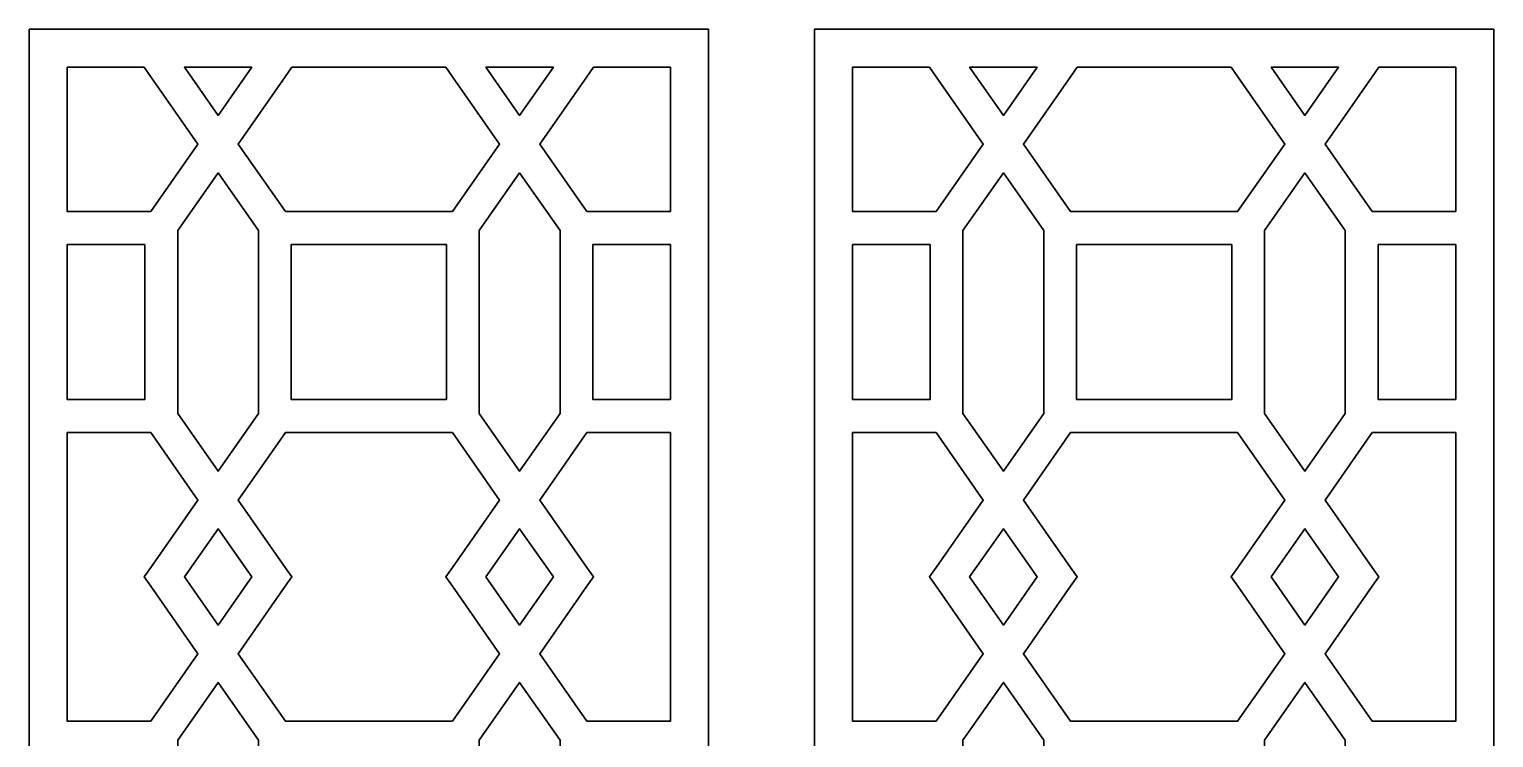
# Model space of a CAD drawing. Header units: centimetres. Extents: x -9.9 to 9.8, y -13.6 to 10.2.
# Drawn here: x -9.94 to 9.82, y 0.68 to 10.24 of the extents above; entities that cross this region are included whole.
import ezdxf

# ---------------------------------------------------------------- set-up
doc = ezdxf.new("R2010")
doc.units = ezdxf.units.CM
doc.header["$MEASUREMENT"] = 0
doc.layers.add('layer 1', color=7, linetype='Continuous')

msp = doc.modelspace()

# ---------------------------------------------------------------- linework, layer by layer
at = {"layer": 'layer 1', "color": 177, "lineweight": 35}
msp.add_open_spline([(-0.78001, 10.23687), (-0.78001, 10.23687), (-0.78, -13.55583), (-0.78, -13.55583), (-0.78, -13.55583), (-0.78, -13.55583), (-9.94442, -13.55583), (-9.94442, -13.55583), (-9.94442, -13.55583), (-9.94442, -13.55583), (-9.94442, 10.23687), (-9.94442, 10.23687), (-9.94442, 10.23687), (-9.94442, 10.23687), (-0.78, 10.23687), (-0.78, 10.23687), (-0.78, 10.23687), (-0.78, 10.23687), (-0.78001, 10.23687), (-0.78001, 10.23687)], degree=3, knots=[0, 0, 0, 0, 0.16666667, 0.16666667, 0.16666667, 0.16666667, 0.33333333, 0.33333333, 0.33333333, 0.33333333, 0.5, 0.5, 0.5, 0.5, 0.66666667, 0.66666667, 0.66666667, 0.66666667, 1, 1, 1, 1], dxfattribs=at)
at = {"layer": 'layer 1', "color": 242, "lineweight": 35}
for points, knots in [([(9.81662, 10.23687), (9.81662, 10.23687), (9.81663, -13.55583), (9.81663, -13.55583), (9.81663, -13.55583), (9.81663, -13.55583), (0.65221, -13.55583), (0.65221, -13.55583), (0.65221, -13.55583), (0.65221, -13.55583), (0.65221, 10.23687), (0.65221, 10.23687), (0.65221, 10.23687), (0.65221, 10.23687), (9.81663, 10.23687), (9.81663, 10.23687), (9.81663, 10.23687), (9.81663, 10.23687), (9.81662, 10.23687), (9.81662, 10.23687)], [0, 0, 0, 0, 0.16666667, 0.16666667, 0.16666667, 0.16666667, 0.33333333, 0.33333333, 0.33333333, 0.33333333, 0.5, 0.5, 0.5, 0.5, 0.66666667, 0.66666667, 0.66666667, 0.66666667, 1, 1, 1, 1]), ([(2.20306, 9.72451), (2.20306, 9.72451), (2.29203, 9.59729), (2.29203, 9.59729), (2.29203, 9.59729), (2.29203, 9.59729), (2.92857, 8.687), (2.92857, 8.687), (2.92857, 8.687), (2.92857, 8.687), (2.29155, 7.77605), (2.29155, 7.77605), (2.29155, 7.77605), (2.29155, 7.77605), (1.16456, 7.77605), (1.16456, 7.77605), (1.16456, 7.77605), (1.16456, 7.77605), (1.16456, 9.72451), (1.16456, 9.72451), (1.16456, 9.72451), (1.16456, 9.72451), (2.20306, 9.72451), (2.20306, 9.72451)], [0, 0, 0, 0, 0.14285714, 0.14285714, 0.14285714, 0.14285714, 0.28571429, 0.28571429, 0.28571429, 0.28571429, 0.42857143, 0.42857143, 0.42857143, 0.42857143, 0.57142857, 0.57142857, 0.57142857, 0.57142857, 0.71428571, 0.71428571, 0.71428571, 0.71428571, 1, 1, 1, 1]), ([(3.65408, 9.72451), (3.65408, 9.72451), (3.19949, 9.07443), (3.19949, 9.07443), (3.19949, 9.07443), (3.19949, 9.07443), (2.7449, 9.72451), (2.7449, 9.72451), (2.7449, 9.72451), (2.7449, 9.72451), (3.65408, 9.72451), (3.65408, 9.72451), (3.65408, 9.72451), (3.65408, 9.72451), (3.65408, 9.72451), (3.65408, 9.72451)], [0, 0, 0, 0, 0.2, 0.2, 0.2, 0.2, 0.4, 0.4, 0.4, 0.4, 0.6, 0.6, 0.6, 0.6, 1, 1, 1, 1]), ([(5.23442, 7.77605), (5.23442, 7.77605), (4.10743, 7.77605), (4.10743, 7.77605), (4.10743, 7.77605), (4.10743, 7.77605), (3.47041, 8.687), (3.47041, 8.687), (3.47041, 8.687), (3.47041, 8.687), (4.10695, 9.59729), (4.10695, 9.59729), (4.10695, 9.59729), (4.10695, 9.59729), (4.19592, 9.72451), (4.19592, 9.72451), (4.19592, 9.72451), (4.19592, 9.72451), (6.27291, 9.72452), (6.27291, 9.72452), (6.27291, 9.72452), (6.27291, 9.72452), (6.36189, 9.59729), (6.36189, 9.59729), (6.36189, 9.59729), (6.36189, 9.59729), (6.99843, 8.687), (6.99843, 8.687), (6.99843, 8.687), (6.99843, 8.687), (6.36141, 7.77605), (6.36141, 7.77605), (6.36141, 7.77605), (6.36141, 7.77605), (5.23442, 7.77605), (5.23442, 7.77605)], [0, 0, 0, 0, 0.1, 0.1, 0.1, 0.1, 0.2, 0.2, 0.2, 0.2, 0.3, 0.3, 0.3, 0.3, 0.4, 0.4, 0.4, 0.4, 0.5, 0.5, 0.5, 0.5, 0.6, 0.6, 0.6, 0.6, 0.7, 0.7, 0.7, 0.7, 0.8, 0.8, 0.8, 0.8, 1, 1, 1, 1]), ([(6.81475, 9.72451), (6.81475, 9.72451), (7.72393, 9.72451), (7.72393, 9.72451), (7.72393, 9.72451), (7.72393, 9.72451), (7.26934, 9.07443), (7.26934, 9.07443), (7.26934, 9.07443), (7.26934, 9.07443), (6.81476, 9.72451), (6.81476, 9.72451), (6.81476, 9.72451), (6.81476, 9.72451), (6.81475, 9.72451), (6.81475, 9.72451)], [0, 0, 0, 0, 0.2, 0.2, 0.2, 0.2, 0.4, 0.4, 0.4, 0.4, 0.6, 0.6, 0.6, 0.6, 1, 1, 1, 1]), ([(9.30428, 7.77605), (9.30428, 7.77605), (8.17728, 7.77605), (8.17728, 7.77605), (8.17728, 7.77605), (8.17728, 7.77605), (7.54026, 8.687), (7.54026, 8.687), (7.54026, 8.687), (7.54026, 8.687), (8.17681, 9.59729), (8.17681, 9.59729), (8.17681, 9.59729), (8.17681, 9.59729), (8.26578, 9.72451), (8.26578, 9.72451), (8.26578, 9.72451), (8.26578, 9.72451), (9.30428, 9.72452), (9.30428, 9.72452), (9.30428, 9.72452), (9.30428, 9.72452), (9.30428, 7.77605), (9.30428, 7.77605)], [0, 0, 0, 0, 0.14285714, 0.14285714, 0.14285714, 0.14285714, 0.28571429, 0.28571429, 0.28571429, 0.28571429, 0.42857143, 0.42857143, 0.42857143, 0.42857143, 0.57142857, 0.57142857, 0.57142857, 0.57142857, 0.71428571, 0.71428571, 0.71428571, 0.71428571, 1, 1, 1, 1]), ([(3.74393, 6.28556), (3.74393, 6.28556), (3.74393, 5.05013), (3.74393, 5.05013), (3.74393, 5.05013), (3.74393, 5.05013), (3.19949, 4.27155), (3.19949, 4.27155), (3.19949, 4.27155), (3.19949, 4.27155), (2.65505, 5.05013), (2.65505, 5.05013), (2.65505, 5.05013), (2.65505, 5.05013), (2.65505, 6.28556), (2.65505, 6.28556), (2.65505, 6.28556), (2.65505, 6.28556), (2.65505, 7.521), (2.65505, 7.521), (2.65505, 7.521), (2.65505, 7.521), (3.19949, 8.29958), (3.19949, 8.29958), (3.19949, 8.29958), (3.19949, 8.29958), (3.74393, 7.521), (3.74393, 7.521), (3.74393, 7.521), (3.74393, 7.521), (3.74393, 6.28556), (3.74393, 6.28556)], [0, 0, 0, 0, 0.11111111, 0.11111111, 0.11111111, 0.11111111, 0.22222222, 0.22222222, 0.22222222, 0.22222222, 0.33333333, 0.33333333, 0.33333333, 0.33333333, 0.44444444, 0.44444444, 0.44444444, 0.44444444, 0.55555556, 0.55555556, 0.55555556, 0.55555556, 0.66666667, 0.66666667, 0.66666667, 0.66666667, 0.77777778, 0.77777778, 0.77777778, 0.77777778, 1, 1, 1, 1]), ([(6.72491, 6.28556), (6.72491, 6.28556), (6.72491, 7.521), (6.72491, 7.521), (6.72491, 7.521), (6.72491, 7.521), (7.26934, 8.29958), (7.26934, 8.29958), (7.26934, 8.29958), (7.26934, 8.29958), (7.81379, 7.521), (7.81379, 7.521), (7.81379, 7.521), (7.81379, 7.521), (7.81379, 6.28556), (7.81379, 6.28556), (7.81379, 6.28556), (7.81379, 6.28556), (7.81379, 5.05013), (7.81379, 5.05013), (7.81379, 5.05013), (7.81379, 5.05013), (7.26934, 4.27155), (7.26934, 4.27155), (7.26934, 4.27155), (7.26934, 4.27155), (6.72491, 5.05013), (6.72491, 5.05013), (6.72491, 5.05013), (6.72491, 5.05013), (6.72491, 6.28556), (6.72491, 6.28556)], [0, 0, 0, 0, 0.11111111, 0.11111111, 0.11111111, 0.11111111, 0.22222222, 0.22222222, 0.22222222, 0.22222222, 0.33333333, 0.33333333, 0.33333333, 0.33333333, 0.44444444, 0.44444444, 0.44444444, 0.44444444, 0.55555556, 0.55555556, 0.55555556, 0.55555556, 0.66666667, 0.66666667, 0.66666667, 0.66666667, 0.77777778, 0.77777778, 0.77777778, 0.77777778, 1, 1, 1, 1]), ([(1.16456, 5.23912), (1.16456, 5.23912), (1.16456, 7.33201), (1.16456, 7.33201), (1.16456, 7.33201), (1.16456, 7.33201), (2.211, 7.33201), (2.211, 7.33201), (2.211, 7.33201), (2.211, 7.33201), (2.211, 6.28556), (2.211, 6.28556), (2.211, 6.28556), (2.211, 6.28556), (2.211, 5.23912), (2.211, 5.23912), (2.211, 5.23912), (2.211, 5.23912), (1.16456, 5.23912), (1.16456, 5.23912), (1.16456, 5.23912), (1.16456, 5.23912), (1.16456, 5.23912), (1.16456, 5.23912)], [0, 0, 0, 0, 0.14285714, 0.14285714, 0.14285714, 0.14285714, 0.28571429, 0.28571429, 0.28571429, 0.28571429, 0.42857143, 0.42857143, 0.42857143, 0.42857143, 0.57142857, 0.57142857, 0.57142857, 0.57142857, 0.71428571, 0.71428571, 0.71428571, 0.71428571, 1, 1, 1, 1]), ([(5.23442, 7.33201), (5.23442, 7.33201), (4.18797, 7.33201), (4.18797, 7.33201), (4.18797, 7.33201), (4.18797, 7.33201), (4.18797, 6.28556), (4.18797, 6.28556), (4.18797, 6.28556), (4.18797, 6.28556), (4.18797, 5.23912), (4.18797, 5.23912), (4.18797, 5.23912), (4.18797, 5.23912), (5.23442, 5.23912), (5.23442, 5.23912), (5.23442, 5.23912), (5.23442, 5.23912), (6.28086, 5.23912), (6.28086, 5.23912), (6.28086, 5.23912), (6.28086, 5.23912), (6.28086, 6.28556), (6.28086, 6.28556), (6.28086, 6.28556), (6.28086, 6.28556), (6.28086, 7.33201), (6.28086, 7.33201), (6.28086, 7.33201), (6.28086, 7.33201), (5.23442, 7.33201), (5.23442, 7.33201)], [0, 0, 0, 0, 0.11111111, 0.11111111, 0.11111111, 0.11111111, 0.22222222, 0.22222222, 0.22222222, 0.22222222, 0.33333333, 0.33333333, 0.33333333, 0.33333333, 0.44444444, 0.44444444, 0.44444444, 0.44444444, 0.55555556, 0.55555556, 0.55555556, 0.55555556, 0.66666667, 0.66666667, 0.66666667, 0.66666667, 0.77777778, 0.77777778, 0.77777778, 0.77777778, 1, 1, 1, 1]), ([(9.30428, 5.23912), (9.30428, 5.23912), (9.30428, 7.33201), (9.30428, 7.33201), (9.30428, 7.33201), (9.30428, 7.33201), (8.25783, 7.33201), (8.25783, 7.33201), (8.25783, 7.33201), (8.25783, 7.33201), (8.25783, 6.28556), (8.25783, 6.28556), (8.25783, 6.28556), (8.25783, 6.28556), (8.25783, 5.23912), (8.25783, 5.23912), (8.25783, 5.23912), (8.25783, 5.23912), (9.30428, 5.23912), (9.30428, 5.23912)], [0, 0, 0, 0, 0.16666667, 0.16666667, 0.16666667, 0.16666667, 0.33333333, 0.33333333, 0.33333333, 0.33333333, 0.5, 0.5, 0.5, 0.5, 0.66666667, 0.66666667, 0.66666667, 0.66666667, 1, 1, 1, 1]), ([(1.16456, 4.79508), (1.16456, 4.79508), (1.16456, 0.89815), (1.16456, 0.89815), (1.16456, 0.89815), (1.16456, 0.89815), (2.29155, 0.89815), (2.29155, 0.89815), (2.29155, 0.89815), (2.29155, 0.89815), (2.92857, 1.80911), (2.92857, 1.80911), (2.92857, 1.80911), (2.92857, 1.80911), (2.29203, 2.71938), (2.29203, 2.71938), (2.29203, 2.71938), (2.29203, 2.71938), (2.20306, 2.84662), (2.20306, 2.84662), (2.20306, 2.84662), (2.20306, 2.84662), (2.29203, 2.97385), (2.29203, 2.97385), (2.29203, 2.97385), (2.29203, 2.97385), (2.92857, 3.88413), (2.92857, 3.88413), (2.92857, 3.88413), (2.92857, 3.88413), (2.29155, 4.79508), (2.29155, 4.79508), (2.29155, 4.79508), (2.29155, 4.79508), (1.16456, 4.79508), (1.16456, 4.79508), (1.16456, 4.79508), (1.16456, 4.79508), (1.16456, 4.79508), (1.16456, 4.79508)], [0, 0, 0, 0, 0.09090909, 0.09090909, 0.09090909, 0.09090909, 0.18181818, 0.18181818, 0.18181818, 0.18181818, 0.27272727, 0.27272727, 0.27272727, 0.27272727, 0.36363636, 0.36363636, 0.36363636, 0.36363636, 0.45454545, 0.45454545, 0.45454545, 0.45454545, 0.54545455, 0.54545455, 0.54545455, 0.54545455, 0.63636364, 0.63636364, 0.63636364, 0.63636364, 0.72727273, 0.72727273, 0.72727273, 0.72727273, 0.81818182, 0.81818182, 0.81818182, 0.81818182, 1, 1, 1, 1]), ([(5.23442, 0.89815), (5.23442, 0.89815), (6.36141, 0.89815), (6.36141, 0.89815), (6.36141, 0.89815), (6.36141, 0.89815), (6.99843, 1.80911), (6.99843, 1.80911), (6.99843, 1.80911), (6.99843, 1.80911), (6.36189, 2.71938), (6.36189, 2.71938), (6.36189, 2.71938), (6.36189, 2.71938), (6.27291, 2.84661), (6.27291, 2.84661), (6.27291, 2.84661), (6.27291, 2.84661), (6.36189, 2.97385), (6.36189, 2.97385), (6.36189, 2.97385), (6.36189, 2.97385), (6.99843, 3.88413), (6.99843, 3.88413), (6.99843, 3.88413), (6.99843, 3.88413), (6.36141, 4.79508), (6.36141, 4.79508), (6.36141, 4.79508), (6.36141, 4.79508), (5.23442, 4.79508), (5.23442, 4.79508), (5.23442, 4.79508), (5.23442, 4.79508), (4.10743, 4.79508), (4.10743, 4.79508), (4.10743, 4.79508), (4.10743, 4.79508), (3.47041, 3.88413), (3.47041, 3.88413), (3.47041, 3.88413), (3.47041, 3.88413), (4.10695, 2.97385), (4.10695, 2.97385), (4.10695, 2.97385), (4.10695, 2.97385), (4.19592, 2.84661), (4.19592, 2.84661), (4.19592, 2.84661), (4.19592, 2.84661), (4.10695, 2.71938), (4.10695, 2.71938), (4.10695, 2.71938), (4.10695, 2.71938), (3.47041, 1.80911), (3.47041, 1.80911), (3.47041, 1.80911), (3.47041, 1.80911), (4.10743, 0.89815), (4.10743, 0.89815), (4.10743, 0.89815), (4.10743, 0.89815), (5.23442, 0.89815), (5.23442, 0.89815)], [0, 0, 0, 0, 0.05882353, 0.05882353, 0.05882353, 0.05882353, 0.11764706, 0.11764706, 0.11764706, 0.11764706, 0.17647059, 0.17647059, 0.17647059, 0.17647059, 0.23529412, 0.23529412, 0.23529412, 0.23529412, 0.29411765, 0.29411765, 0.29411765, 0.29411765, 0.35294118, 0.35294118, 0.35294118, 0.35294118, 0.41176471, 0.41176471, 0.41176471, 0.41176471, 0.47058824, 0.47058824, 0.47058824, 0.47058824, 0.52941176, 0.52941176, 0.52941176, 0.52941176, 0.58823529, 0.58823529, 0.58823529, 0.58823529, 0.64705882, 0.64705882, 0.64705882, 0.64705882, 0.70588235, 0.70588235, 0.70588235, 0.70588235, 0.76470588, 0.76470588, 0.76470588, 0.76470588, 0.82352941, 0.82352941, 0.82352941, 0.82352941, 0.88235294, 0.88235294, 0.88235294, 0.88235294, 1, 1, 1, 1]), ([(9.30428, 4.79508), (9.30428, 4.79508), (9.30428, 0.89815), (9.30428, 0.89815), (9.30428, 0.89815), (9.30428, 0.89815), (8.17728, 0.89815), (8.17728, 0.89815), (8.17728, 0.89815), (8.17728, 0.89815), (7.54026, 1.80911), (7.54026, 1.80911), (7.54026, 1.80911), (7.54026, 1.80911), (8.17681, 2.71938), (8.17681, 2.71938), (8.17681, 2.71938), (8.17681, 2.71938), (8.26578, 2.84662), (8.26578, 2.84662), (8.26578, 2.84662), (8.26578, 2.84662), (8.17681, 2.97385), (8.17681, 2.97385), (8.17681, 2.97385), (8.17681, 2.97385), (7.54026, 3.88413), (7.54026, 3.88413), (7.54026, 3.88413), (7.54026, 3.88413), (8.17728, 4.79508), (8.17728, 4.79508), (8.17728, 4.79508), (8.17728, 4.79508), (9.30428, 4.79508), (9.30428, 4.79508), (9.30428, 4.79508), (9.30428, 4.79508), (9.30428, 4.79508), (9.30428, 4.79508)], [0, 0, 0, 0, 0.09090909, 0.09090909, 0.09090909, 0.09090909, 0.18181818, 0.18181818, 0.18181818, 0.18181818, 0.27272727, 0.27272727, 0.27272727, 0.27272727, 0.36363636, 0.36363636, 0.36363636, 0.36363636, 0.45454545, 0.45454545, 0.45454545, 0.45454545, 0.54545455, 0.54545455, 0.54545455, 0.54545455, 0.63636364, 0.63636364, 0.63636364, 0.63636364, 0.72727273, 0.72727273, 0.72727273, 0.72727273, 0.81818182, 0.81818182, 0.81818182, 0.81818182, 1, 1, 1, 1]), ([(3.65408, 2.84662), (3.65408, 2.84662), (3.19949, 2.19653), (3.19949, 2.19653), (3.19949, 2.19653), (3.19949, 2.19653), (2.7449, 2.84662), (2.7449, 2.84662), (2.7449, 2.84662), (2.7449, 2.84662), (3.19949, 3.4967), (3.19949, 3.4967), (3.19949, 3.4967), (3.19949, 3.4967), (3.65408, 2.84662), (3.65408, 2.84662), (3.65408, 2.84662), (3.65408, 2.84662), (3.65408, 2.84662), (3.65408, 2.84662)], [0, 0, 0, 0, 0.16666667, 0.16666667, 0.16666667, 0.16666667, 0.33333333, 0.33333333, 0.33333333, 0.33333333, 0.5, 0.5, 0.5, 0.5, 0.66666667, 0.66666667, 0.66666667, 0.66666667, 1, 1, 1, 1]), ([(6.81475, 2.84662), (6.81475, 2.84662), (7.26934, 2.19653), (7.26934, 2.19653), (7.26934, 2.19653), (7.26934, 2.19653), (7.72393, 2.84662), (7.72393, 2.84662), (7.72393, 2.84662), (7.72393, 2.84662), (7.26934, 3.4967), (7.26934, 3.4967), (7.26934, 3.4967), (7.26934, 3.4967), (6.81476, 2.84662), (6.81476, 2.84662), (6.81476, 2.84662), (6.81476, 2.84662), (6.81475, 2.84662), (6.81475, 2.84662)], [0, 0, 0, 0, 0.16666667, 0.16666667, 0.16666667, 0.16666667, 0.33333333, 0.33333333, 0.33333333, 0.33333333, 0.5, 0.5, 0.5, 0.5, 0.66666667, 0.66666667, 0.66666667, 0.66666667, 1, 1, 1, 1]), ([(2.65505, -1.65949), (2.65505, -1.65949), (2.65505, -3.96207), (2.65505, -3.96207), (2.65505, -3.96207), (2.65505, -3.96207), (3.19949, -4.74065), (3.19949, -4.74065), (3.19949, -4.74065), (3.19949, -4.74065), (3.74393, -3.96208), (3.74393, -3.96208), (3.74393, -3.96208), (3.74393, -3.96208), (3.74393, -1.65949), (3.74393, -1.65949), (3.74393, -1.65949), (3.74393, -1.65949), (3.74393, 0.64312), (3.74393, 0.64312), (3.74393, 0.64312), (3.74393, 0.64312), (3.19949, 1.42168), (3.19949, 1.42168), (3.19949, 1.42168), (3.19949, 1.42168), (2.65505, 0.64311), (2.65505, 0.64311), (2.65505, 0.64311), (2.65505, 0.64311), (2.65505, -1.65949), (2.65505, -1.65949)], [0, 0, 0, 0, 0.11111111, 0.11111111, 0.11111111, 0.11111111, 0.22222222, 0.22222222, 0.22222222, 0.22222222, 0.33333333, 0.33333333, 0.33333333, 0.33333333, 0.44444444, 0.44444444, 0.44444444, 0.44444444, 0.55555556, 0.55555556, 0.55555556, 0.55555556, 0.66666667, 0.66666667, 0.66666667, 0.66666667, 0.77777778, 0.77777778, 0.77777778, 0.77777778, 1, 1, 1, 1]), ([(7.81379, -1.65949), (7.81379, -1.65949), (7.81379, -3.96207), (7.81379, -3.96207), (7.81379, -3.96207), (7.81379, -3.96207), (7.26934, -4.74065), (7.26934, -4.74065), (7.26934, -4.74065), (7.26934, -4.74065), (6.72491, -3.96208), (6.72491, -3.96208), (6.72491, -3.96208), (6.72491, -3.96208), (6.72491, -1.65949), (6.72491, -1.65949), (6.72491, -1.65949), (6.72491, -1.65949), (6.72491, 0.64312), (6.72491, 0.64312), (6.72491, 0.64312), (6.72491, 0.64312), (7.26934, 1.42168), (7.26934, 1.42168), (7.26934, 1.42168), (7.26934, 1.42168), (7.81379, 0.64311), (7.81379, 0.64311), (7.81379, 0.64311), (7.81379, 0.64311), (7.81379, -1.65949), (7.81379, -1.65949)], [0, 0, 0, 0, 0.11111111, 0.11111111, 0.11111111, 0.11111111, 0.22222222, 0.22222222, 0.22222222, 0.22222222, 0.33333333, 0.33333333, 0.33333333, 0.33333333, 0.44444444, 0.44444444, 0.44444444, 0.44444444, 0.55555556, 0.55555556, 0.55555556, 0.55555556, 0.66666667, 0.66666667, 0.66666667, 0.66666667, 0.77777778, 0.77777778, 0.77777778, 0.77777778, 1, 1, 1, 1])]:
    msp.add_open_spline(points, degree=3, knots=knots, dxfattribs=at)
at = {"layer": 'layer 1', "color": 7, "lineweight": 35}
for points, knots in [([(-8.39357, 9.72451), (-8.39357, 9.72451), (-8.3046, 9.59729), (-8.3046, 9.59729), (-8.3046, 9.59729), (-8.3046, 9.59729), (-7.66806, 8.687), (-7.66806, 8.687), (-7.66806, 8.687), (-7.66806, 8.687), (-8.30508, 7.77605), (-8.30508, 7.77605), (-8.30508, 7.77605), (-8.30508, 7.77605), (-9.43207, 7.77605), (-9.43207, 7.77605), (-9.43207, 7.77605), (-9.43207, 7.77605), (-9.43207, 9.72451), (-9.43207, 9.72451), (-9.43207, 9.72451), (-9.43207, 9.72451), (-8.39357, 9.72451), (-8.39357, 9.72451)], [0, 0, 0, 0, 0.14285714, 0.14285714, 0.14285714, 0.14285714, 0.28571429, 0.28571429, 0.28571429, 0.28571429, 0.42857143, 0.42857143, 0.42857143, 0.42857143, 0.57142857, 0.57142857, 0.57142857, 0.57142857, 0.71428571, 0.71428571, 0.71428571, 0.71428571, 1, 1, 1, 1]), ([(-6.94255, 9.72451), (-6.94255, 9.72451), (-7.39714, 9.07443), (-7.39714, 9.07443), (-7.39714, 9.07443), (-7.39714, 9.07443), (-7.85173, 9.72451), (-7.85173, 9.72451), (-7.85173, 9.72451), (-7.85173, 9.72451), (-6.94255, 9.72451), (-6.94255, 9.72451), (-6.94255, 9.72451), (-6.94255, 9.72451), (-6.94255, 9.72451), (-6.94255, 9.72451)], [0, 0, 0, 0, 0.2, 0.2, 0.2, 0.2, 0.4, 0.4, 0.4, 0.4, 0.6, 0.6, 0.6, 0.6, 1, 1, 1, 1]), ([(-5.36221, 7.77605), (-5.36221, 7.77605), (-6.4892, 7.77605), (-6.4892, 7.77605), (-6.4892, 7.77605), (-6.4892, 7.77605), (-7.12622, 8.687), (-7.12622, 8.687), (-7.12622, 8.687), (-7.12622, 8.687), (-6.48968, 9.59729), (-6.48968, 9.59729), (-6.48968, 9.59729), (-6.48968, 9.59729), (-6.40071, 9.72451), (-6.40071, 9.72451), (-6.40071, 9.72451), (-6.40071, 9.72451), (-4.32372, 9.72452), (-4.32372, 9.72452), (-4.32372, 9.72452), (-4.32372, 9.72452), (-4.23474, 9.59729), (-4.23474, 9.59729), (-4.23474, 9.59729), (-4.23474, 9.59729), (-3.5982, 8.687), (-3.5982, 8.687), (-3.5982, 8.687), (-3.5982, 8.687), (-4.23522, 7.77605), (-4.23522, 7.77605), (-4.23522, 7.77605), (-4.23522, 7.77605), (-5.36221, 7.77605), (-5.36221, 7.77605)], [0, 0, 0, 0, 0.1, 0.1, 0.1, 0.1, 0.2, 0.2, 0.2, 0.2, 0.3, 0.3, 0.3, 0.3, 0.4, 0.4, 0.4, 0.4, 0.5, 0.5, 0.5, 0.5, 0.6, 0.6, 0.6, 0.6, 0.7, 0.7, 0.7, 0.7, 0.8, 0.8, 0.8, 0.8, 1, 1, 1, 1]), ([(-3.78188, 9.72451), (-3.78188, 9.72451), (-2.8727, 9.72451), (-2.8727, 9.72451), (-2.8727, 9.72451), (-2.8727, 9.72451), (-3.32729, 9.07443), (-3.32729, 9.07443), (-3.32729, 9.07443), (-3.32729, 9.07443), (-3.78187, 9.72451), (-3.78187, 9.72451), (-3.78187, 9.72451), (-3.78187, 9.72451), (-3.78188, 9.72451), (-3.78188, 9.72451)], [0, 0, 0, 0, 0.2, 0.2, 0.2, 0.2, 0.4, 0.4, 0.4, 0.4, 0.6, 0.6, 0.6, 0.6, 1, 1, 1, 1]), ([(-1.29235, 7.77605), (-1.29235, 7.77605), (-2.41935, 7.77605), (-2.41935, 7.77605), (-2.41935, 7.77605), (-2.41935, 7.77605), (-3.05637, 8.687), (-3.05637, 8.687), (-3.05637, 8.687), (-3.05637, 8.687), (-2.41982, 9.59729), (-2.41982, 9.59729), (-2.41982, 9.59729), (-2.41982, 9.59729), (-2.33085, 9.72451), (-2.33085, 9.72451), (-2.33085, 9.72451), (-2.33085, 9.72451), (-1.29235, 9.72452), (-1.29235, 9.72452), (-1.29235, 9.72452), (-1.29235, 9.72452), (-1.29235, 7.77605), (-1.29235, 7.77605)], [0, 0, 0, 0, 0.14285714, 0.14285714, 0.14285714, 0.14285714, 0.28571429, 0.28571429, 0.28571429, 0.28571429, 0.42857143, 0.42857143, 0.42857143, 0.42857143, 0.57142857, 0.57142857, 0.57142857, 0.57142857, 0.71428571, 0.71428571, 0.71428571, 0.71428571, 1, 1, 1, 1]), ([(-6.8527, 6.28556), (-6.8527, 6.28556), (-6.8527, 5.05013), (-6.8527, 5.05013), (-6.8527, 5.05013), (-6.8527, 5.05013), (-7.39714, 4.27155), (-7.39714, 4.27155), (-7.39714, 4.27155), (-7.39714, 4.27155), (-7.94158, 5.05013), (-7.94158, 5.05013), (-7.94158, 5.05013), (-7.94158, 5.05013), (-7.94158, 6.28556), (-7.94158, 6.28556), (-7.94158, 6.28556), (-7.94158, 6.28556), (-7.94158, 7.521), (-7.94158, 7.521), (-7.94158, 7.521), (-7.94158, 7.521), (-7.39714, 8.29958), (-7.39714, 8.29958), (-7.39714, 8.29958), (-7.39714, 8.29958), (-6.8527, 7.521), (-6.8527, 7.521), (-6.8527, 7.521), (-6.8527, 7.521), (-6.8527, 6.28556), (-6.8527, 6.28556)], [0, 0, 0, 0, 0.11111111, 0.11111111, 0.11111111, 0.11111111, 0.22222222, 0.22222222, 0.22222222, 0.22222222, 0.33333333, 0.33333333, 0.33333333, 0.33333333, 0.44444444, 0.44444444, 0.44444444, 0.44444444, 0.55555556, 0.55555556, 0.55555556, 0.55555556, 0.66666667, 0.66666667, 0.66666667, 0.66666667, 0.77777778, 0.77777778, 0.77777778, 0.77777778, 1, 1, 1, 1]), ([(-3.87172, 6.28556), (-3.87172, 6.28556), (-3.87172, 7.521), (-3.87172, 7.521), (-3.87172, 7.521), (-3.87172, 7.521), (-3.32729, 8.29958), (-3.32729, 8.29958), (-3.32729, 8.29958), (-3.32729, 8.29958), (-2.78284, 7.521), (-2.78284, 7.521), (-2.78284, 7.521), (-2.78284, 7.521), (-2.78284, 6.28556), (-2.78284, 6.28556), (-2.78284, 6.28556), (-2.78284, 6.28556), (-2.78284, 5.05013), (-2.78284, 5.05013), (-2.78284, 5.05013), (-2.78284, 5.05013), (-3.32729, 4.27155), (-3.32729, 4.27155), (-3.32729, 4.27155), (-3.32729, 4.27155), (-3.87172, 5.05013), (-3.87172, 5.05013), (-3.87172, 5.05013), (-3.87172, 5.05013), (-3.87172, 6.28556), (-3.87172, 6.28556)], [0, 0, 0, 0, 0.11111111, 0.11111111, 0.11111111, 0.11111111, 0.22222222, 0.22222222, 0.22222222, 0.22222222, 0.33333333, 0.33333333, 0.33333333, 0.33333333, 0.44444444, 0.44444444, 0.44444444, 0.44444444, 0.55555556, 0.55555556, 0.55555556, 0.55555556, 0.66666667, 0.66666667, 0.66666667, 0.66666667, 0.77777778, 0.77777778, 0.77777778, 0.77777778, 1, 1, 1, 1]), ([(-9.43207, 5.23912), (-9.43207, 5.23912), (-9.43207, 7.33201), (-9.43207, 7.33201), (-9.43207, 7.33201), (-9.43207, 7.33201), (-8.38563, 7.33201), (-8.38563, 7.33201), (-8.38563, 7.33201), (-8.38563, 7.33201), (-8.38563, 6.28556), (-8.38563, 6.28556), (-8.38563, 6.28556), (-8.38563, 6.28556), (-8.38563, 5.23912), (-8.38563, 5.23912), (-8.38563, 5.23912), (-8.38563, 5.23912), (-9.43207, 5.23912), (-9.43207, 5.23912), (-9.43207, 5.23912), (-9.43207, 5.23912), (-9.43207, 5.23912), (-9.43207, 5.23912)], [0, 0, 0, 0, 0.14285714, 0.14285714, 0.14285714, 0.14285714, 0.28571429, 0.28571429, 0.28571429, 0.28571429, 0.42857143, 0.42857143, 0.42857143, 0.42857143, 0.57142857, 0.57142857, 0.57142857, 0.57142857, 0.71428571, 0.71428571, 0.71428571, 0.71428571, 1, 1, 1, 1]), ([(-5.36221, 7.33201), (-5.36221, 7.33201), (-6.40866, 7.33201), (-6.40866, 7.33201), (-6.40866, 7.33201), (-6.40866, 7.33201), (-6.40866, 6.28556), (-6.40866, 6.28556), (-6.40866, 6.28556), (-6.40866, 6.28556), (-6.40866, 5.23912), (-6.40866, 5.23912), (-6.40866, 5.23912), (-6.40866, 5.23912), (-5.36221, 5.23912), (-5.36221, 5.23912), (-5.36221, 5.23912), (-5.36221, 5.23912), (-4.31577, 5.23912), (-4.31577, 5.23912), (-4.31577, 5.23912), (-4.31577, 5.23912), (-4.31577, 6.28556), (-4.31577, 6.28556), (-4.31577, 6.28556), (-4.31577, 6.28556), (-4.31577, 7.33201), (-4.31577, 7.33201), (-4.31577, 7.33201), (-4.31577, 7.33201), (-5.36221, 7.33201), (-5.36221, 7.33201)], [0, 0, 0, 0, 0.11111111, 0.11111111, 0.11111111, 0.11111111, 0.22222222, 0.22222222, 0.22222222, 0.22222222, 0.33333333, 0.33333333, 0.33333333, 0.33333333, 0.44444444, 0.44444444, 0.44444444, 0.44444444, 0.55555556, 0.55555556, 0.55555556, 0.55555556, 0.66666667, 0.66666667, 0.66666667, 0.66666667, 0.77777778, 0.77777778, 0.77777778, 0.77777778, 1, 1, 1, 1]), ([(-1.29235, 5.23912), (-1.29235, 5.23912), (-1.29235, 7.33201), (-1.29235, 7.33201), (-1.29235, 7.33201), (-1.29235, 7.33201), (-2.3388, 7.33201), (-2.3388, 7.33201), (-2.3388, 7.33201), (-2.3388, 7.33201), (-2.3388, 6.28556), (-2.3388, 6.28556), (-2.3388, 6.28556), (-2.3388, 6.28556), (-2.3388, 5.23912), (-2.3388, 5.23912), (-2.3388, 5.23912), (-2.3388, 5.23912), (-1.29235, 5.23912), (-1.29235, 5.23912)], [0, 0, 0, 0, 0.16666667, 0.16666667, 0.16666667, 0.16666667, 0.33333333, 0.33333333, 0.33333333, 0.33333333, 0.5, 0.5, 0.5, 0.5, 0.66666667, 0.66666667, 0.66666667, 0.66666667, 1, 1, 1, 1]), ([(-9.43207, 4.79508), (-9.43207, 4.79508), (-9.43207, 0.89815), (-9.43207, 0.89815), (-9.43207, 0.89815), (-9.43207, 0.89815), (-8.30508, 0.89815), (-8.30508, 0.89815), (-8.30508, 0.89815), (-8.30508, 0.89815), (-7.66806, 1.80911), (-7.66806, 1.80911), (-7.66806, 1.80911), (-7.66806, 1.80911), (-8.3046, 2.71938), (-8.3046, 2.71938), (-8.3046, 2.71938), (-8.3046, 2.71938), (-8.39357, 2.84662), (-8.39357, 2.84662), (-8.39357, 2.84662), (-8.39357, 2.84662), (-8.3046, 2.97385), (-8.3046, 2.97385), (-8.3046, 2.97385), (-8.3046, 2.97385), (-7.66806, 3.88413), (-7.66806, 3.88413), (-7.66806, 3.88413), (-7.66806, 3.88413), (-8.30508, 4.79508), (-8.30508, 4.79508), (-8.30508, 4.79508), (-8.30508, 4.79508), (-9.43207, 4.79508), (-9.43207, 4.79508), (-9.43207, 4.79508), (-9.43207, 4.79508), (-9.43207, 4.79508), (-9.43207, 4.79508)], [0, 0, 0, 0, 0.09090909, 0.09090909, 0.09090909, 0.09090909, 0.18181818, 0.18181818, 0.18181818, 0.18181818, 0.27272727, 0.27272727, 0.27272727, 0.27272727, 0.36363636, 0.36363636, 0.36363636, 0.36363636, 0.45454545, 0.45454545, 0.45454545, 0.45454545, 0.54545455, 0.54545455, 0.54545455, 0.54545455, 0.63636364, 0.63636364, 0.63636364, 0.63636364, 0.72727273, 0.72727273, 0.72727273, 0.72727273, 0.81818182, 0.81818182, 0.81818182, 0.81818182, 1, 1, 1, 1]), ([(-5.36221, 0.89815), (-5.36221, 0.89815), (-4.23522, 0.89815), (-4.23522, 0.89815), (-4.23522, 0.89815), (-4.23522, 0.89815), (-3.5982, 1.80911), (-3.5982, 1.80911), (-3.5982, 1.80911), (-3.5982, 1.80911), (-4.23474, 2.71938), (-4.23474, 2.71938), (-4.23474, 2.71938), (-4.23474, 2.71938), (-4.32372, 2.84661), (-4.32372, 2.84661), (-4.32372, 2.84661), (-4.32372, 2.84661), (-4.23474, 2.97385), (-4.23474, 2.97385), (-4.23474, 2.97385), (-4.23474, 2.97385), (-3.5982, 3.88413), (-3.5982, 3.88413), (-3.5982, 3.88413), (-3.5982, 3.88413), (-4.23522, 4.79508), (-4.23522, 4.79508), (-4.23522, 4.79508), (-4.23522, 4.79508), (-5.36221, 4.79508), (-5.36221, 4.79508), (-5.36221, 4.79508), (-5.36221, 4.79508), (-6.4892, 4.79508), (-6.4892, 4.79508), (-6.4892, 4.79508), (-6.4892, 4.79508), (-7.12622, 3.88413), (-7.12622, 3.88413), (-7.12622, 3.88413), (-7.12622, 3.88413), (-6.48968, 2.97385), (-6.48968, 2.97385), (-6.48968, 2.97385), (-6.48968, 2.97385), (-6.40071, 2.84661), (-6.40071, 2.84661), (-6.40071, 2.84661), (-6.40071, 2.84661), (-6.48968, 2.71938), (-6.48968, 2.71938), (-6.48968, 2.71938), (-6.48968, 2.71938), (-7.12622, 1.80911), (-7.12622, 1.80911), (-7.12622, 1.80911), (-7.12622, 1.80911), (-6.4892, 0.89815), (-6.4892, 0.89815), (-6.4892, 0.89815), (-6.4892, 0.89815), (-5.36221, 0.89815), (-5.36221, 0.89815)], [0, 0, 0, 0, 0.05882353, 0.05882353, 0.05882353, 0.05882353, 0.11764706, 0.11764706, 0.11764706, 0.11764706, 0.17647059, 0.17647059, 0.17647059, 0.17647059, 0.23529412, 0.23529412, 0.23529412, 0.23529412, 0.29411765, 0.29411765, 0.29411765, 0.29411765, 0.35294118, 0.35294118, 0.35294118, 0.35294118, 0.41176471, 0.41176471, 0.41176471, 0.41176471, 0.47058824, 0.47058824, 0.47058824, 0.47058824, 0.52941176, 0.52941176, 0.52941176, 0.52941176, 0.58823529, 0.58823529, 0.58823529, 0.58823529, 0.64705882, 0.64705882, 0.64705882, 0.64705882, 0.70588235, 0.70588235, 0.70588235, 0.70588235, 0.76470588, 0.76470588, 0.76470588, 0.76470588, 0.82352941, 0.82352941, 0.82352941, 0.82352941, 0.88235294, 0.88235294, 0.88235294, 0.88235294, 1, 1, 1, 1]), ([(-1.29235, 4.79508), (-1.29235, 4.79508), (-1.29235, 0.89815), (-1.29235, 0.89815), (-1.29235, 0.89815), (-1.29235, 0.89815), (-2.41935, 0.89815), (-2.41935, 0.89815), (-2.41935, 0.89815), (-2.41935, 0.89815), (-3.05637, 1.80911), (-3.05637, 1.80911), (-3.05637, 1.80911), (-3.05637, 1.80911), (-2.41982, 2.71938), (-2.41982, 2.71938), (-2.41982, 2.71938), (-2.41982, 2.71938), (-2.33085, 2.84662), (-2.33085, 2.84662), (-2.33085, 2.84662), (-2.33085, 2.84662), (-2.41982, 2.97385), (-2.41982, 2.97385), (-2.41982, 2.97385), (-2.41982, 2.97385), (-3.05637, 3.88413), (-3.05637, 3.88413), (-3.05637, 3.88413), (-3.05637, 3.88413), (-2.41935, 4.79508), (-2.41935, 4.79508), (-2.41935, 4.79508), (-2.41935, 4.79508), (-1.29235, 4.79508), (-1.29235, 4.79508), (-1.29235, 4.79508), (-1.29235, 4.79508), (-1.29235, 4.79508), (-1.29235, 4.79508)], [0, 0, 0, 0, 0.09090909, 0.09090909, 0.09090909, 0.09090909, 0.18181818, 0.18181818, 0.18181818, 0.18181818, 0.27272727, 0.27272727, 0.27272727, 0.27272727, 0.36363636, 0.36363636, 0.36363636, 0.36363636, 0.45454545, 0.45454545, 0.45454545, 0.45454545, 0.54545455, 0.54545455, 0.54545455, 0.54545455, 0.63636364, 0.63636364, 0.63636364, 0.63636364, 0.72727273, 0.72727273, 0.72727273, 0.72727273, 0.81818182, 0.81818182, 0.81818182, 0.81818182, 1, 1, 1, 1]), ([(-6.94255, 2.84662), (-6.94255, 2.84662), (-7.39714, 2.19653), (-7.39714, 2.19653), (-7.39714, 2.19653), (-7.39714, 2.19653), (-7.85173, 2.84662), (-7.85173, 2.84662), (-7.85173, 2.84662), (-7.85173, 2.84662), (-7.39714, 3.4967), (-7.39714, 3.4967), (-7.39714, 3.4967), (-7.39714, 3.4967), (-6.94255, 2.84662), (-6.94255, 2.84662), (-6.94255, 2.84662), (-6.94255, 2.84662), (-6.94255, 2.84662), (-6.94255, 2.84662)], [0, 0, 0, 0, 0.16666667, 0.16666667, 0.16666667, 0.16666667, 0.33333333, 0.33333333, 0.33333333, 0.33333333, 0.5, 0.5, 0.5, 0.5, 0.66666667, 0.66666667, 0.66666667, 0.66666667, 1, 1, 1, 1]), ([(-3.78188, 2.84662), (-3.78188, 2.84662), (-3.32729, 2.19653), (-3.32729, 2.19653), (-3.32729, 2.19653), (-3.32729, 2.19653), (-2.8727, 2.84662), (-2.8727, 2.84662), (-2.8727, 2.84662), (-2.8727, 2.84662), (-3.32729, 3.4967), (-3.32729, 3.4967), (-3.32729, 3.4967), (-3.32729, 3.4967), (-3.78187, 2.84662), (-3.78187, 2.84662), (-3.78187, 2.84662), (-3.78187, 2.84662), (-3.78188, 2.84662), (-3.78188, 2.84662)], [0, 0, 0, 0, 0.16666667, 0.16666667, 0.16666667, 0.16666667, 0.33333333, 0.33333333, 0.33333333, 0.33333333, 0.5, 0.5, 0.5, 0.5, 0.66666667, 0.66666667, 0.66666667, 0.66666667, 1, 1, 1, 1]), ([(-7.94158, -1.65949), (-7.94158, -1.65949), (-7.94158, -3.96207), (-7.94158, -3.96207), (-7.94158, -3.96207), (-7.94158, -3.96207), (-7.39714, -4.74065), (-7.39714, -4.74065), (-7.39714, -4.74065), (-7.39714, -4.74065), (-6.8527, -3.96208), (-6.8527, -3.96208), (-6.8527, -3.96208), (-6.8527, -3.96208), (-6.8527, -1.65949), (-6.8527, -1.65949), (-6.8527, -1.65949), (-6.8527, -1.65949), (-6.8527, 0.64312), (-6.8527, 0.64312), (-6.8527, 0.64312), (-6.8527, 0.64312), (-7.39714, 1.42168), (-7.39714, 1.42168), (-7.39714, 1.42168), (-7.39714, 1.42168), (-7.94158, 0.64311), (-7.94158, 0.64311), (-7.94158, 0.64311), (-7.94158, 0.64311), (-7.94158, -1.65949), (-7.94158, -1.65949)], [0, 0, 0, 0, 0.11111111, 0.11111111, 0.11111111, 0.11111111, 0.22222222, 0.22222222, 0.22222222, 0.22222222, 0.33333333, 0.33333333, 0.33333333, 0.33333333, 0.44444444, 0.44444444, 0.44444444, 0.44444444, 0.55555556, 0.55555556, 0.55555556, 0.55555556, 0.66666667, 0.66666667, 0.66666667, 0.66666667, 0.77777778, 0.77777778, 0.77777778, 0.77777778, 1, 1, 1, 1]), ([(-2.78284, -1.65949), (-2.78284, -1.65949), (-2.78284, -3.96207), (-2.78284, -3.96207), (-2.78284, -3.96207), (-2.78284, -3.96207), (-3.32729, -4.74065), (-3.32729, -4.74065), (-3.32729, -4.74065), (-3.32729, -4.74065), (-3.87172, -3.96208), (-3.87172, -3.96208), (-3.87172, -3.96208), (-3.87172, -3.96208), (-3.87172, -1.65949), (-3.87172, -1.65949), (-3.87172, -1.65949), (-3.87172, -1.65949), (-3.87172, 0.64312), (-3.87172, 0.64312), (-3.87172, 0.64312), (-3.87172, 0.64312), (-3.32729, 1.42168), (-3.32729, 1.42168), (-3.32729, 1.42168), (-3.32729, 1.42168), (-2.78284, 0.64311), (-2.78284, 0.64311), (-2.78284, 0.64311), (-2.78284, 0.64311), (-2.78284, -1.65949), (-2.78284, -1.65949)], [0, 0, 0, 0, 0.11111111, 0.11111111, 0.11111111, 0.11111111, 0.22222222, 0.22222222, 0.22222222, 0.22222222, 0.33333333, 0.33333333, 0.33333333, 0.33333333, 0.44444444, 0.44444444, 0.44444444, 0.44444444, 0.55555556, 0.55555556, 0.55555556, 0.55555556, 0.66666667, 0.66666667, 0.66666667, 0.66666667, 0.77777778, 0.77777778, 0.77777778, 0.77777778, 1, 1, 1, 1])]:
    msp.add_open_spline(points, degree=3, knots=knots, dxfattribs=at)

doc.saveas('drawing.dxf')
